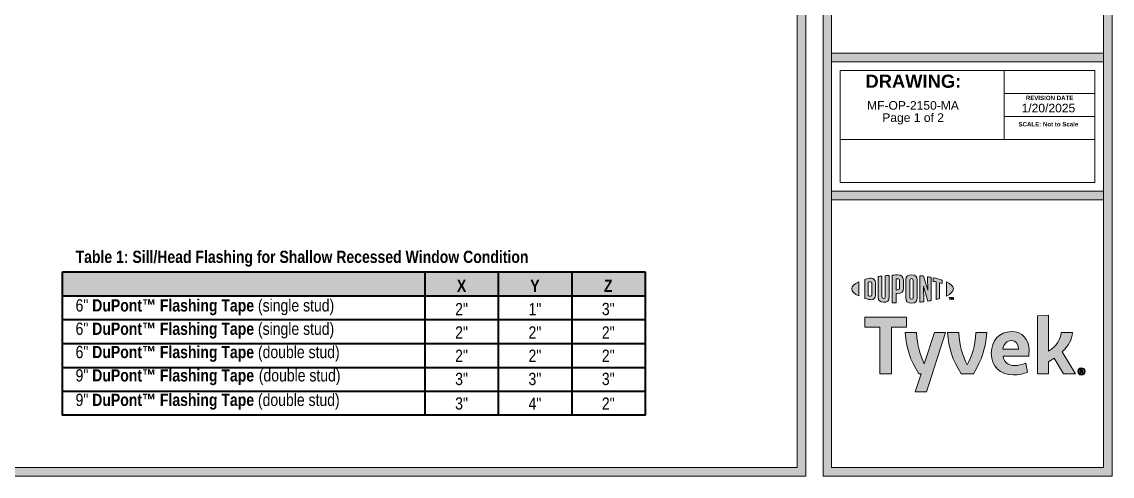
# Model space of a CAD drawing. Header units: inches. Extents: x -22 to 84, y -21 to 19.
# Drawn here: x 8.57 to 24.35, y -15.07 to -8.49 of the extents above; entities that cross this region are included whole.
import ezdxf

# ---------------------------------------------------------------- set-up
doc = ezdxf.new("R2010")
doc.units = ezdxf.units.IN
doc.header["$MEASUREMENT"] = 0
doc.layers.get('0').update_dxf_attribs({"lineweight": 0})
doc.layers.add('.ATI-TEXT', color=7, linetype='Continuous', lineweight=0)
doc.layers.add('G-ANNO-TTLB', color=7, linetype='Continuous', lineweight=0)

# ---------------------------------------------------------------- blocks, each defined once
blk = doc.blocks.new('Block_10')
at = {"layer": 'G-ANNO-TTLB', "true_color": 0xe11b22, "transparency": 33554687}
h = blk.add_hatch(color=242, dxfattribs=at)
h.dxf.hatch_style = 2
edge = h.paths.add_edge_path()
edge.add_spline(control_points=[(21.273, -12.339), (21.273, -12.356), (21.267, -12.365), (21.244, -12.365), (21.244, -12.365), (21.224, -12.365), (21.224, -12.365), (21.224, -12.365), (21.224, -12.208), (21.224, -12.208), (21.233, -12.207), (21.238, -12.207), (21.243, -12.207), (21.268, -12.207), (21.273, -12.216), (21.273, -12.234), (21.273, -12.234), (21.273, -12.339), (21.273, -12.339)], knot_values=[0, 0, 0, 0, 1, 1, 1, 2, 2, 2, 3, 3, 3, 4, 4, 4, 5, 5, 5, 6, 6, 6, 6], degree=3, periodic=0)
edge = h.paths.add_edge_path()
edge.add_spline(control_points=[(21.246, -12.151), (21.236, -12.151), (21.201, -12.152), (21.168, -12.154), (21.168, -12.154), (21.168, -12.553), (21.168, -12.553), (21.179, -12.554), (21.208, -12.556), (21.224, -12.556), (21.224, -12.556), (21.224, -12.42), (21.224, -12.42), (21.224, -12.42), (21.246, -12.42), (21.246, -12.42), (21.305, -12.42), (21.329, -12.394), (21.329, -12.343), (21.329, -12.343), (21.329, -12.226), (21.329, -12.226), (21.329, -12.176), (21.302, -12.151), (21.246, -12.151)], knot_values=[0, 0, 0, 0, 1, 1, 1, 2, 2, 2, 3, 3, 3, 4, 4, 4, 5, 5, 5, 6, 6, 6, 7, 7, 7, 8, 8, 8, 8], degree=3, periodic=0)
h = blk.add_hatch(color=242, dxfattribs=at)
h.dxf.hatch_style = 2
edge = h.paths.add_edge_path()
edge.add_spline(control_points=[(21.473, -12.478), (21.473, -12.494), (21.468, -12.502), (21.448, -12.503), (21.427, -12.503), (21.422, -12.495), (21.422, -12.478), (21.422, -12.478), (21.422, -12.23), (21.422, -12.23), (21.422, -12.213), (21.427, -12.204), (21.448, -12.205), (21.468, -12.205), (21.473, -12.214), (21.473, -12.23), (21.473, -12.23), (21.473, -12.478), (21.473, -12.478)], knot_values=[0, 0, 0, 0, 1, 1, 1, 2, 2, 2, 3, 3, 3, 4, 4, 4, 5, 5, 5, 6, 6, 6, 6], degree=3, periodic=0)
edge = h.paths.add_edge_path()
edge.add_spline(control_points=[(21.448, -12.149), (21.396, -12.147), (21.365, -12.169), (21.365, -12.222), (21.365, -12.222), (21.365, -12.483), (21.365, -12.483), (21.365, -12.538), (21.393, -12.561), (21.448, -12.559), (21.502, -12.557), (21.53, -12.536), (21.53, -12.477), (21.53, -12.477), (21.53, -12.228), (21.53, -12.228), (21.53, -12.172), (21.504, -12.152), (21.448, -12.149)], knot_values=[0, 0, 0, 0, 1, 1, 1, 2, 2, 2, 3, 3, 3, 4, 4, 4, 5, 5, 5, 6, 6, 6, 6], degree=3, periodic=0)
h = blk.add_hatch(color=242, dxfattribs=at)
h.dxf.hatch_style = 2
edge = h.paths.add_edge_path()
edge.add_spline(control_points=[(20.583, -12.353), (20.583, -12.391), (20.619, -12.426), (20.683, -12.456), (20.683, -12.456), (20.683, -12.251), (20.683, -12.251), (20.619, -12.281), (20.583, -12.316), (20.583, -12.353)], knot_values=[0, 0, 0, 0, 1, 1, 1, 2, 2, 2, 3, 3, 3, 3], degree=3, periodic=0)
h = blk.add_hatch(color=242, dxfattribs=at)
h.dxf.hatch_style = 2
edge = h.paths.add_edge_path()
edge.add_spline(control_points=[(20.875, -12.437), (20.875, -12.453), (20.865, -12.458), (20.854, -12.458), (20.845, -12.458), (20.831, -12.455), (20.82, -12.452), (20.82, -12.452), (20.82, -12.256), (20.82, -12.256), (20.831, -12.253), (20.845, -12.249), (20.854, -12.249), (20.865, -12.249), (20.875, -12.255), (20.875, -12.27), (20.875, -12.27), (20.875, -12.437), (20.875, -12.437)], knot_values=[0, 0, 0, 0, 1, 1, 1, 2, 2, 2, 3, 3, 3, 4, 4, 4, 5, 5, 5, 6, 6, 6, 6], degree=3, periodic=0)
edge = h.paths.add_edge_path()
edge.add_spline(control_points=[(20.861, -12.198), (20.843, -12.198), (20.818, -12.203), (20.771, -12.218), (20.771, -12.218), (20.771, -12.49), (20.771, -12.49), (20.812, -12.502), (20.843, -12.51), (20.861, -12.51), (20.902, -12.51), (20.925, -12.485), (20.925, -12.444), (20.925, -12.444), (20.925, -12.263), (20.925, -12.263), (20.925, -12.223), (20.902, -12.198), (20.861, -12.198)], knot_values=[0, 0, 0, 0, 1, 1, 1, 2, 2, 2, 3, 3, 3, 4, 4, 4, 5, 5, 5, 6, 6, 6, 6], degree=3, periodic=0)
h = blk.add_hatch(color=242, dxfattribs=at)
h.dxf.hatch_style = 2
edge = h.paths.add_edge_path()
edge.add_spline(control_points=[(21.068, -12.469), (21.068, -12.485), (21.063, -12.495), (21.043, -12.493), (21.024, -12.49), (21.019, -12.482), (21.019, -12.463), (21.019, -12.463), (21.019, -12.167), (21.019, -12.167), (21.006, -12.168), (20.977, -12.172), (20.965, -12.174), (20.965, -12.174), (20.965, -12.474), (20.965, -12.474), (20.965, -12.522), (20.988, -12.54), (21.043, -12.547), (21.094, -12.553), (21.124, -12.527), (21.124, -12.474), (21.124, -12.474), (21.124, -12.157), (21.124, -12.157), (21.114, -12.158), (21.079, -12.161), (21.068, -12.162), (21.068, -12.162), (21.068, -12.469), (21.068, -12.469)], knot_values=[0, 0, 0, 0, 1, 1, 1, 2, 2, 2, 3, 3, 3, 4, 4, 4, 5, 5, 5, 6, 6, 6, 7, 7, 7, 8, 8, 8, 9, 9, 9, 10, 10, 10, 10], degree=3, periodic=0)
h = blk.add_hatch(color=242, dxfattribs=at)
h.dxf.hatch_style = 2
edge = h.paths.add_edge_path()
edge.add_spline(control_points=[(21.685, -12.371), (21.685, -12.371), (21.623, -12.168), (21.623, -12.168), (21.606, -12.166), (21.586, -12.164), (21.57, -12.162), (21.57, -12.162), (21.57, -12.545), (21.57, -12.545), (21.581, -12.544), (21.609, -12.541), (21.624, -12.539), (21.624, -12.539), (21.619, -12.314), (21.619, -12.314), (21.619, -12.314), (21.685, -12.53), (21.685, -12.53), (21.699, -12.528), (21.72, -12.525), (21.733, -12.522), (21.733, -12.522), (21.733, -12.186), (21.733, -12.186), (21.719, -12.183), (21.694, -12.179), (21.681, -12.177), (21.681, -12.177), (21.685, -12.371), (21.685, -12.371)], knot_values=[0, 0, 0, 0, 1, 1, 1, 2, 2, 2, 3, 3, 3, 4, 4, 4, 5, 5, 5, 6, 6, 6, 7, 7, 7, 8, 8, 8, 9, 9, 9, 10, 10, 10, 10], degree=3, periodic=0)
h = blk.add_hatch(color=242, dxfattribs=at)
h.dxf.hatch_style = 2
edge = h.paths.add_edge_path()
edge.add_spline(control_points=[(21.761, -12.244), (21.775, -12.247), (21.788, -12.25), (21.802, -12.253), (21.802, -12.253), (21.802, -12.507), (21.802, -12.507), (21.814, -12.504), (21.837, -12.498), (21.852, -12.494), (21.852, -12.494), (21.852, -12.265), (21.852, -12.265), (21.866, -12.268), (21.88, -12.272), (21.893, -12.276), (21.893, -12.276), (21.893, -12.227), (21.893, -12.227), (21.853, -12.213), (21.811, -12.202), (21.761, -12.191), (21.761, -12.191), (21.761, -12.244), (21.761, -12.244)], knot_values=[0, 0, 0, 0, 1, 1, 1, 2, 2, 2, 3, 3, 3, 4, 4, 4, 5, 5, 5, 6, 6, 6, 7, 7, 7, 8, 8, 8, 8], degree=3, periodic=0)
h = blk.add_hatch(color=242, dxfattribs=at)
h.dxf.hatch_style = 2
edge = h.paths.add_edge_path()
edge.add_spline(control_points=[(22.053, -12.353), (22.053, -12.391), (22.017, -12.426), (21.953, -12.457), (21.953, -12.457), (21.953, -12.251), (21.953, -12.251), (22.017, -12.281), (22.053, -12.316), (22.053, -12.353)], knot_values=[0, 0, 0, 0, 1, 1, 1, 2, 2, 2, 3, 3, 3, 3], degree=3, periodic=0)
h = blk.add_hatch(color=242, dxfattribs=at)
h.dxf.hatch_style = 2
edge = h.paths.add_edge_path()
edge.add_spline(control_points=[(22.024, -12.477), (22.024, -12.477), (22.03, -12.477), (22.03, -12.477), (22.03, -12.477), (22.039, -12.491), (22.039, -12.491), (22.039, -12.491), (22.047, -12.477), (22.047, -12.477), (22.047, -12.477), (22.053, -12.477), (22.053, -12.477), (22.053, -12.477), (22.053, -12.507), (22.053, -12.507), (22.053, -12.507), (22.048, -12.507), (22.048, -12.507), (22.048, -12.507), (22.048, -12.486), (22.048, -12.486), (22.048, -12.486), (22.039, -12.5), (22.039, -12.5), (22.039, -12.5), (22.038, -12.5), (22.038, -12.5), (22.038, -12.5), (22.029, -12.486), (22.029, -12.486), (22.029, -12.486), (22.029, -12.507), (22.029, -12.507), (22.029, -12.507), (22.024, -12.507), (22.024, -12.507), (22.024, -12.507), (22.024, -12.477), (22.024, -12.477)], knot_values=[0, 0, 0, 0, 1, 1, 1, 2, 2, 2, 3, 3, 3, 4, 4, 4, 5, 5, 5, 6, 6, 6, 7, 7, 7, 8, 8, 8, 9, 9, 9, 10, 10, 10, 11, 11, 11, 12, 12, 12, 13, 13, 13, 13], degree=3, periodic=0)
edge = h.paths.add_edge_path()
edge.add_spline(control_points=[(22.002, -12.482), (22.002, -12.482), (21.993, -12.482), (21.993, -12.482), (21.993, -12.482), (21.993, -12.477), (21.993, -12.477), (21.993, -12.477), (22.017, -12.477), (22.017, -12.477), (22.017, -12.477), (22.017, -12.482), (22.017, -12.482), (22.017, -12.482), (22.008, -12.482), (22.008, -12.482), (22.008, -12.482), (22.008, -12.507), (22.008, -12.507), (22.008, -12.507), (22.002, -12.507), (22.002, -12.507), (22.002, -12.507), (22.002, -12.482), (22.002, -12.482)], knot_values=[0, 0, 0, 0, 1, 1, 1, 2, 2, 2, 3, 3, 3, 4, 4, 4, 5, 5, 5, 6, 6, 6, 7, 7, 7, 8, 8, 8, 8], degree=3, periodic=0)
at = {"layer": 'G-ANNO-TTLB'}
for points, knots in [([(21.246, -12.151), (21.236, -12.151), (21.201, -12.152), (21.168, -12.154), (21.168, -12.154), (21.168, -12.553), (21.168, -12.553), (21.179, -12.554), (21.208, -12.556), (21.224, -12.556), (21.224, -12.556), (21.224, -12.42), (21.224, -12.42), (21.224, -12.42), (21.246, -12.42), (21.246, -12.42), (21.305, -12.42), (21.329, -12.394), (21.329, -12.343), (21.329, -12.343), (21.329, -12.226), (21.329, -12.226), (21.329, -12.176), (21.302, -12.151), (21.246, -12.151)], [0, 0, 0, 0, 1, 1, 1, 2, 2, 2, 3, 3, 3, 4, 4, 4, 5, 5, 5, 6, 6, 6, 7, 7, 7, 8, 8, 8, 8]), ([(21.448, -12.149), (21.396, -12.147), (21.365, -12.169), (21.365, -12.222), (21.365, -12.222), (21.365, -12.483), (21.365, -12.483), (21.365, -12.538), (21.393, -12.561), (21.448, -12.559), (21.502, -12.557), (21.53, -12.536), (21.53, -12.477), (21.53, -12.477), (21.53, -12.228), (21.53, -12.228), (21.53, -12.172), (21.504, -12.152), (21.448, -12.149)], [0, 0, 0, 0, 1, 1, 1, 2, 2, 2, 3, 3, 3, 4, 4, 4, 5, 5, 5, 6, 6, 6, 6]), ([(20.583, -12.353), (20.583, -12.391), (20.619, -12.426), (20.683, -12.456), (20.683, -12.456), (20.683, -12.251), (20.683, -12.251), (20.619, -12.281), (20.583, -12.316), (20.583, -12.353)], [0, 0, 0, 0, 1, 1, 1, 2, 2, 2, 3, 3, 3, 3]), ([(20.861, -12.198), (20.843, -12.198), (20.818, -12.203), (20.771, -12.218), (20.771, -12.218), (20.771, -12.49), (20.771, -12.49), (20.812, -12.502), (20.843, -12.51), (20.861, -12.51), (20.902, -12.51), (20.925, -12.485), (20.925, -12.444), (20.925, -12.444), (20.925, -12.263), (20.925, -12.263), (20.925, -12.223), (20.902, -12.198), (20.861, -12.198)], [0, 0, 0, 0, 1, 1, 1, 2, 2, 2, 3, 3, 3, 4, 4, 4, 5, 5, 5, 6, 6, 6, 6]), ([(20.875, -12.437), (20.875, -12.453), (20.865, -12.458), (20.854, -12.458), (20.845, -12.458), (20.831, -12.455), (20.82, -12.452), (20.82, -12.452), (20.82, -12.256), (20.82, -12.256), (20.831, -12.253), (20.845, -12.249), (20.854, -12.249), (20.865, -12.249), (20.875, -12.255), (20.875, -12.27), (20.875, -12.27), (20.875, -12.437), (20.875, -12.437)], [0, 0, 0, 0, 1, 1, 1, 2, 2, 2, 3, 3, 3, 4, 4, 4, 5, 5, 5, 6, 6, 6, 6]), ([(21.068, -12.469), (21.068, -12.485), (21.063, -12.495), (21.043, -12.493), (21.024, -12.49), (21.019, -12.482), (21.019, -12.463), (21.019, -12.463), (21.019, -12.167), (21.019, -12.167), (21.006, -12.168), (20.977, -12.172), (20.965, -12.174), (20.965, -12.174), (20.965, -12.474), (20.965, -12.474), (20.965, -12.522), (20.988, -12.54), (21.043, -12.547), (21.094, -12.553), (21.124, -12.527), (21.124, -12.474), (21.124, -12.474), (21.124, -12.157), (21.124, -12.157), (21.114, -12.158), (21.079, -12.161), (21.068, -12.162), (21.068, -12.162), (21.068, -12.469), (21.068, -12.469)], [0, 0, 0, 0, 1, 1, 1, 2, 2, 2, 3, 3, 3, 4, 4, 4, 5, 5, 5, 6, 6, 6, 7, 7, 7, 8, 8, 8, 9, 9, 9, 10, 10, 10, 10]), ([(21.273, -12.339), (21.273, -12.356), (21.267, -12.365), (21.244, -12.365), (21.244, -12.365), (21.224, -12.365), (21.224, -12.365), (21.224, -12.365), (21.224, -12.208), (21.224, -12.208), (21.233, -12.207), (21.238, -12.207), (21.243, -12.207), (21.268, -12.207), (21.273, -12.216), (21.273, -12.234), (21.273, -12.234), (21.273, -12.339), (21.273, -12.339)], [0, 0, 0, 0, 1, 1, 1, 2, 2, 2, 3, 3, 3, 4, 4, 4, 5, 5, 5, 6, 6, 6, 6]), ([(21.473, -12.478), (21.473, -12.494), (21.468, -12.502), (21.448, -12.503), (21.427, -12.503), (21.422, -12.495), (21.422, -12.478), (21.422, -12.478), (21.422, -12.23), (21.422, -12.23), (21.422, -12.213), (21.427, -12.204), (21.448, -12.205), (21.468, -12.205), (21.473, -12.214), (21.473, -12.23), (21.473, -12.23), (21.473, -12.478), (21.473, -12.478)], [0, 0, 0, 0, 1, 1, 1, 2, 2, 2, 3, 3, 3, 4, 4, 4, 5, 5, 5, 6, 6, 6, 6]), ([(21.685, -12.371), (21.685, -12.371), (21.623, -12.168), (21.623, -12.168), (21.606, -12.166), (21.586, -12.164), (21.57, -12.162), (21.57, -12.162), (21.57, -12.545), (21.57, -12.545), (21.581, -12.544), (21.609, -12.541), (21.624, -12.539), (21.624, -12.539), (21.619, -12.314), (21.619, -12.314), (21.619, -12.314), (21.685, -12.53), (21.685, -12.53), (21.699, -12.528), (21.72, -12.525), (21.733, -12.522), (21.733, -12.522), (21.733, -12.186), (21.733, -12.186), (21.719, -12.183), (21.694, -12.179), (21.681, -12.177), (21.681, -12.177), (21.685, -12.371), (21.685, -12.371)], [0, 0, 0, 0, 1, 1, 1, 2, 2, 2, 3, 3, 3, 4, 4, 4, 5, 5, 5, 6, 6, 6, 7, 7, 7, 8, 8, 8, 9, 9, 9, 10, 10, 10, 10]), ([(21.761, -12.244), (21.775, -12.247), (21.788, -12.25), (21.802, -12.253), (21.802, -12.253), (21.802, -12.507), (21.802, -12.507), (21.814, -12.504), (21.837, -12.498), (21.852, -12.494), (21.852, -12.494), (21.852, -12.265), (21.852, -12.265), (21.866, -12.268), (21.88, -12.272), (21.893, -12.276), (21.893, -12.276), (21.893, -12.227), (21.893, -12.227), (21.853, -12.213), (21.811, -12.202), (21.761, -12.191), (21.761, -12.191), (21.761, -12.244), (21.761, -12.244)], [0, 0, 0, 0, 1, 1, 1, 2, 2, 2, 3, 3, 3, 4, 4, 4, 5, 5, 5, 6, 6, 6, 7, 7, 7, 8, 8, 8, 8]), ([(22.053, -12.353), (22.053, -12.391), (22.017, -12.426), (21.953, -12.457), (21.953, -12.457), (21.953, -12.251), (21.953, -12.251), (22.017, -12.281), (22.053, -12.316), (22.053, -12.353)], [0, 0, 0, 0, 1, 1, 1, 2, 2, 2, 3, 3, 3, 3]), ([(22.002, -12.482), (22.002, -12.482), (21.993, -12.482), (21.993, -12.482), (21.993, -12.482), (21.993, -12.477), (21.993, -12.477), (21.993, -12.477), (22.017, -12.477), (22.017, -12.477), (22.017, -12.477), (22.017, -12.482), (22.017, -12.482), (22.017, -12.482), (22.008, -12.482), (22.008, -12.482), (22.008, -12.482), (22.008, -12.507), (22.008, -12.507), (22.008, -12.507), (22.002, -12.507), (22.002, -12.507), (22.002, -12.507), (22.002, -12.482), (22.002, -12.482)], [0, 0, 0, 0, 1, 1, 1, 2, 2, 2, 3, 3, 3, 4, 4, 4, 5, 5, 5, 6, 6, 6, 7, 7, 7, 8, 8, 8, 8]), ([(22.024, -12.477), (22.024, -12.477), (22.03, -12.477), (22.03, -12.477), (22.03, -12.477), (22.039, -12.491), (22.039, -12.491), (22.039, -12.491), (22.047, -12.477), (22.047, -12.477), (22.047, -12.477), (22.053, -12.477), (22.053, -12.477), (22.053, -12.477), (22.053, -12.507), (22.053, -12.507), (22.053, -12.507), (22.048, -12.507), (22.048, -12.507), (22.048, -12.507), (22.048, -12.486), (22.048, -12.486), (22.048, -12.486), (22.039, -12.5), (22.039, -12.5), (22.039, -12.5), (22.038, -12.5), (22.038, -12.5), (22.038, -12.5), (22.029, -12.486), (22.029, -12.486), (22.029, -12.486), (22.029, -12.507), (22.029, -12.507), (22.029, -12.507), (22.024, -12.507), (22.024, -12.507), (22.024, -12.507), (22.024, -12.477), (22.024, -12.477)], [0, 0, 0, 0, 1, 1, 1, 2, 2, 2, 3, 3, 3, 4, 4, 4, 5, 5, 5, 6, 6, 6, 7, 7, 7, 8, 8, 8, 9, 9, 9, 10, 10, 10, 11, 11, 11, 12, 12, 12, 13, 13, 13, 13])]:
    blk.add_open_spline(points, degree=3, knots=knots, dxfattribs=at)
blk = doc.blocks.new('Block_14')
at = {"layer": 'G-ANNO-TTLB', "true_color": 0x17477e, "transparency": 33554687}
h = blk.add_hatch(color=156, dxfattribs=at)
h.dxf.hatch_style = 2
h.paths.add_polyline_path([(21.375, -12.764), (20.771, -12.764), (20.771, -12.907), (20.989, -12.907), (20.989, -13.585), (21.157, -13.585), (21.157, -12.907), (21.375, -12.907)])
h = blk.add_hatch(color=156, dxfattribs=at)
h.dxf.hatch_style = 2
edge = h.paths.add_edge_path()
edge.add_spline(control_points=[(23.628, -13.265), (23.628, -13.265), (23.823, -13.585), (23.823, -13.585), (23.823, -13.585), (23.647, -13.585), (23.647, -13.585), (23.647, -13.585), (23.512, -13.356), (23.512, -13.356), (23.487, -13.374), (23.462, -13.391), (23.433, -13.409), (23.433, -13.409), (23.433, -13.585), (23.433, -13.585), (23.433, -13.585), (23.272, -13.585), (23.272, -13.585), (23.272, -13.585), (23.272, -12.744), (23.272, -12.744), (23.272, -12.744), (23.433, -12.736), (23.433, -12.736), (23.433, -12.736), (23.433, -13.253), (23.433, -13.253), (23.544, -13.182), (23.598, -13.1), (23.616, -12.986), (23.616, -12.986), (23.777, -12.986), (23.777, -12.986), (23.773, -13.087), (23.722, -13.177), (23.628, -13.265)], knot_values=[0, 0, 0, 0, 1, 1, 1, 2, 2, 2, 3, 3, 3, 4, 4, 4, 5, 5, 5, 6, 6, 6, 7, 7, 7, 8, 8, 8, 9, 9, 9, 10, 10, 10, 11, 11, 11, 12, 12, 12, 12], degree=3, periodic=0)
h = blk.add_hatch(color=156, dxfattribs=at)
h.dxf.hatch_style = 2
edge = h.paths.add_edge_path()
edge.add_spline(control_points=[(22.378, -12.986), (22.368, -13.186), (22.323, -13.322), (22.254, -13.455), (22.187, -13.322), (22.144, -13.186), (22.131, -12.986), (22.131, -12.986), (21.968, -12.986), (21.968, -12.986), (21.986, -13.221), (22.038, -13.373), (22.165, -13.585), (22.165, -13.585), (22.344, -13.585), (22.344, -13.585), (22.466, -13.373), (22.517, -13.221), (22.54, -12.986), (22.54, -12.986), (22.378, -12.986), (22.378, -12.986)], knot_values=[0, 0, 0, 0, 1, 1, 1, 2, 2, 2, 3, 3, 3, 4, 4, 4, 5, 5, 5, 6, 6, 6, 7, 7, 7, 7], degree=3, periodic=0)
h = blk.add_hatch(color=156, dxfattribs=at)
h.dxf.hatch_style = 2
edge = h.paths.add_edge_path()
edge.add_spline(control_points=[(22.771, -13.228), (22.771, -13.228), (22.994, -13.228), (22.994, -13.228), (22.994, -13.228), (22.994, -13.214), (22.994, -13.214), (22.994, -13.149), (22.959, -13.101), (22.894, -13.101), (22.826, -13.101), (22.782, -13.149), (22.771, -13.228)], knot_values=[0, 0, 0, 0, 1, 1, 1, 2, 2, 2, 3, 3, 3, 4, 4, 4, 4], degree=3, periodic=0)
edge = h.paths.add_edge_path()
edge.add_spline(control_points=[(23.126, -13.559), (23.075, -13.582), (22.999, -13.599), (22.921, -13.599), (22.732, -13.599), (22.603, -13.479), (22.603, -13.285), (22.603, -13.098), (22.722, -12.972), (22.894, -12.972), (23.048, -12.972), (23.149, -13.081), (23.149, -13.238), (23.149, -13.273), (23.146, -13.303), (23.144, -13.327), (23.144, -13.327), (22.773, -13.327), (22.773, -13.327), (22.789, -13.421), (22.844, -13.463), (22.938, -13.463), (22.995, -13.463), (23.05, -13.45), (23.101, -13.429), (23.101, -13.429), (23.126, -13.559), (23.126, -13.559)], knot_values=[0, 0, 0, 0, 1, 1, 1, 2, 2, 2, 3, 3, 3, 4, 4, 4, 5, 5, 5, 6, 6, 6, 7, 7, 7, 8, 8, 8, 9, 9, 9, 9], degree=3, periodic=0)
at = {"layer": 'G-ANNO-TTLB'}
blk.add_lwpolyline([(21.375, -12.764), (20.771, -12.764), (20.771, -12.907), (20.989, -12.907), (20.989, -13.585), (21.157, -13.585), (21.157, -12.907), (21.375, -12.907)], close=True, dxfattribs=at)
for points, knots in [([(23.628, -13.265), (23.628, -13.265), (23.823, -13.585), (23.823, -13.585), (23.823, -13.585), (23.647, -13.585), (23.647, -13.585), (23.647, -13.585), (23.512, -13.356), (23.512, -13.356), (23.487, -13.374), (23.462, -13.391), (23.433, -13.409), (23.433, -13.409), (23.433, -13.585), (23.433, -13.585), (23.433, -13.585), (23.272, -13.585), (23.272, -13.585), (23.272, -13.585), (23.272, -12.744), (23.272, -12.744), (23.272, -12.744), (23.433, -12.736), (23.433, -12.736), (23.433, -12.736), (23.433, -13.253), (23.433, -13.253), (23.544, -13.182), (23.598, -13.1), (23.616, -12.986), (23.616, -12.986), (23.777, -12.986), (23.777, -12.986), (23.773, -13.087), (23.722, -13.177), (23.628, -13.265)], [0, 0, 0, 0, 1, 1, 1, 2, 2, 2, 3, 3, 3, 4, 4, 4, 5, 5, 5, 6, 6, 6, 7, 7, 7, 8, 8, 8, 9, 9, 9, 10, 10, 10, 11, 11, 11, 12, 12, 12, 12]), ([(22.378, -12.986), (22.368, -13.186), (22.323, -13.322), (22.254, -13.455), (22.187, -13.322), (22.144, -13.186), (22.131, -12.986), (22.131, -12.986), (21.968, -12.986), (21.968, -12.986), (21.986, -13.221), (22.038, -13.373), (22.165, -13.585), (22.165, -13.585), (22.344, -13.585), (22.344, -13.585), (22.466, -13.373), (22.517, -13.221), (22.54, -12.986), (22.54, -12.986), (22.378, -12.986), (22.378, -12.986)], [0, 0, 0, 0, 1, 1, 1, 2, 2, 2, 3, 3, 3, 4, 4, 4, 5, 5, 5, 6, 6, 6, 7, 7, 7, 7]), ([(23.126, -13.559), (23.075, -13.582), (22.999, -13.599), (22.921, -13.599), (22.732, -13.599), (22.603, -13.479), (22.603, -13.285), (22.603, -13.098), (22.722, -12.972), (22.894, -12.972), (23.048, -12.972), (23.149, -13.081), (23.149, -13.238), (23.149, -13.273), (23.146, -13.303), (23.144, -13.327), (23.144, -13.327), (22.773, -13.327), (22.773, -13.327), (22.789, -13.421), (22.844, -13.463), (22.938, -13.463), (22.995, -13.463), (23.05, -13.45), (23.101, -13.429), (23.101, -13.429), (23.126, -13.559), (23.126, -13.559)], [0, 0, 0, 0, 1, 1, 1, 2, 2, 2, 3, 3, 3, 4, 4, 4, 5, 5, 5, 6, 6, 6, 7, 7, 7, 8, 8, 8, 9, 9, 9, 9]), ([(22.771, -13.228), (22.771, -13.228), (22.994, -13.228), (22.994, -13.228), (22.994, -13.228), (22.994, -13.214), (22.994, -13.214), (22.994, -13.149), (22.959, -13.101), (22.894, -13.101), (22.826, -13.101), (22.782, -13.149), (22.771, -13.228)], [0, 0, 0, 0, 1, 1, 1, 2, 2, 2, 3, 3, 3, 4, 4, 4, 4])]:
    blk.add_open_spline(points, degree=3, knots=knots, dxfattribs=at)
blk = doc.blocks.new('Block_13')
at = {"layer": 'G-ANNO-TTLB', "true_color": 0x17477e, "transparency": 33554687}
h = blk.add_hatch(color=156, dxfattribs=at)
h.dxf.hatch_style = 2
edge = h.paths.add_edge_path()
edge.add_spline(control_points=[(21.778, -12.986), (21.778, -12.986), (21.632, -13.437), (21.632, -13.437), (21.571, -13.31), (21.531, -13.177), (21.518, -12.986), (21.518, -12.986), (21.355, -12.986), (21.355, -12.986), (21.373, -13.221), (21.426, -13.373), (21.552, -13.585), (21.552, -13.585), (21.585, -13.585), (21.585, -13.585), (21.585, -13.585), (21.502, -13.843), (21.502, -13.843), (21.502, -13.843), (21.664, -13.843), (21.664, -13.843), (21.664, -13.843), (21.939, -12.986), (21.939, -12.986), (21.939, -12.986), (21.778, -12.986), (21.778, -12.986)], knot_values=[0, 0, 0, 0, 1, 1, 1, 2, 2, 2, 3, 3, 3, 4, 4, 4, 5, 5, 5, 6, 6, 6, 7, 7, 7, 8, 8, 8, 9, 9, 9, 9], degree=3, periodic=0)
at = {"layer": 'G-ANNO-TTLB'}
blk.add_open_spline([(21.778, -12.986), (21.778, -12.986), (21.632, -13.437), (21.632, -13.437), (21.571, -13.31), (21.531, -13.177), (21.518, -12.986), (21.518, -12.986), (21.355, -12.986), (21.355, -12.986), (21.373, -13.221), (21.426, -13.373), (21.552, -13.585), (21.552, -13.585), (21.585, -13.585), (21.585, -13.585), (21.585, -13.585), (21.502, -13.843), (21.502, -13.843), (21.502, -13.843), (21.664, -13.843), (21.664, -13.843), (21.664, -13.843), (21.939, -12.986), (21.939, -12.986), (21.939, -12.986), (21.778, -12.986), (21.778, -12.986)], degree=3, knots=[0, 0, 0, 0, 1, 1, 1, 2, 2, 2, 3, 3, 3, 4, 4, 4, 5, 5, 5, 6, 6, 6, 7, 7, 7, 8, 8, 8, 9, 9, 9, 9], dxfattribs=at)
blk.add_blockref('Block_14', (0, 0), dxfattribs=at)
blk = doc.blocks.new('Block_15')
at = {"layer": 'G-ANNO-TTLB', "true_color": 0x17477e, "transparency": 33554687}
h = blk.add_hatch(color=156, dxfattribs=at)
h.dxf.hatch_style = 2
edge = h.paths.add_edge_path()
edge.add_spline(control_points=[(23.9, -13.53), (23.9, -13.53), (23.9, -13.545), (23.9, -13.545), (23.9, -13.545), (23.907, -13.545), (23.907, -13.545), (23.913, -13.545), (23.917, -13.543), (23.917, -13.537), (23.917, -13.532), (23.913, -13.53), (23.907, -13.53), (23.907, -13.53), (23.9, -13.53), (23.9, -13.53)], knot_values=[0, 0, 0, 0, 1, 1, 1, 2, 2, 2, 3, 3, 3, 4, 4, 4, 5, 5, 5, 5], degree=3, periodic=0)
edge = h.paths.add_edge_path()
edge.add_spline(control_points=[(23.889, -13.52), (23.889, -13.52), (23.907, -13.52), (23.907, -13.52), (23.921, -13.52), (23.928, -13.527), (23.928, -13.537), (23.928, -13.545), (23.925, -13.55), (23.918, -13.553), (23.921, -13.559), (23.926, -13.566), (23.932, -13.573), (23.932, -13.573), (23.918, -13.573), (23.918, -13.573), (23.913, -13.567), (23.909, -13.561), (23.906, -13.554), (23.906, -13.554), (23.9, -13.554), (23.9, -13.554), (23.9, -13.554), (23.9, -13.573), (23.9, -13.573), (23.9, -13.573), (23.889, -13.573), (23.889, -13.573), (23.889, -13.573), (23.889, -13.52), (23.889, -13.52)], knot_values=[0, 0, 0, 0, 1, 1, 1, 2, 2, 2, 3, 3, 3, 4, 4, 4, 5, 5, 5, 6, 6, 6, 7, 7, 7, 8, 8, 8, 9, 9, 9, 10, 10, 10, 10], degree=3, periodic=0)
edge = h.paths.add_edge_path()
edge.add_spline(control_points=[(23.908, -13.506), (23.882, -13.506), (23.868, -13.521), (23.868, -13.547), (23.868, -13.574), (23.882, -13.588), (23.908, -13.588), (23.933, -13.588), (23.948, -13.574), (23.948, -13.547), (23.948, -13.521), (23.933, -13.506), (23.908, -13.506)], knot_values=[0, 0, 0, 0, 1, 1, 1, 2, 2, 2, 3, 3, 3, 4, 4, 4, 4], degree=3, periodic=0)
edge = h.paths.add_edge_path()
edge.add_spline(control_points=[(23.908, -13.496), (23.939, -13.496), (23.96, -13.516), (23.96, -13.547), (23.96, -13.579), (23.939, -13.599), (23.908, -13.599), (23.876, -13.599), (23.855, -13.579), (23.855, -13.547), (23.855, -13.516), (23.876, -13.496), (23.908, -13.496)], knot_values=[0, 0, 0, 0, 1, 1, 1, 2, 2, 2, 3, 3, 3, 4, 4, 4, 4], degree=3, periodic=0)
at = {"layer": 'G-ANNO-TTLB'}
for points, knots in [([(23.908, -13.496), (23.939, -13.496), (23.96, -13.516), (23.96, -13.547), (23.96, -13.579), (23.939, -13.599), (23.908, -13.599), (23.876, -13.599), (23.855, -13.579), (23.855, -13.547), (23.855, -13.516), (23.876, -13.496), (23.908, -13.496)], [0, 0, 0, 0, 1, 1, 1, 2, 2, 2, 3, 3, 3, 4, 4, 4, 4]), ([(23.908, -13.506), (23.882, -13.506), (23.868, -13.521), (23.868, -13.547), (23.868, -13.574), (23.882, -13.588), (23.908, -13.588), (23.933, -13.588), (23.948, -13.574), (23.948, -13.547), (23.948, -13.521), (23.933, -13.506), (23.908, -13.506)], [0, 0, 0, 0, 1, 1, 1, 2, 2, 2, 3, 3, 3, 4, 4, 4, 4]), ([(23.889, -13.52), (23.889, -13.52), (23.907, -13.52), (23.907, -13.52), (23.921, -13.52), (23.928, -13.527), (23.928, -13.537), (23.928, -13.545), (23.925, -13.55), (23.918, -13.553), (23.921, -13.559), (23.926, -13.566), (23.932, -13.573), (23.932, -13.573), (23.918, -13.573), (23.918, -13.573), (23.913, -13.567), (23.909, -13.561), (23.906, -13.554), (23.906, -13.554), (23.9, -13.554), (23.9, -13.554), (23.9, -13.554), (23.9, -13.573), (23.9, -13.573), (23.9, -13.573), (23.889, -13.573), (23.889, -13.573), (23.889, -13.573), (23.889, -13.52), (23.889, -13.52)], [0, 0, 0, 0, 1, 1, 1, 2, 2, 2, 3, 3, 3, 4, 4, 4, 5, 5, 5, 6, 6, 6, 7, 7, 7, 8, 8, 8, 9, 9, 9, 10, 10, 10, 10]), ([(23.9, -13.53), (23.9, -13.53), (23.9, -13.545), (23.9, -13.545), (23.9, -13.545), (23.907, -13.545), (23.907, -13.545), (23.913, -13.545), (23.917, -13.543), (23.917, -13.537), (23.917, -13.532), (23.913, -13.53), (23.907, -13.53), (23.907, -13.53), (23.9, -13.53), (23.9, -13.53)], [0, 0, 0, 0, 1, 1, 1, 2, 2, 2, 3, 3, 3, 4, 4, 4, 5, 5, 5, 5])]:
    blk.add_open_spline(points, degree=3, knots=knots, dxfattribs=at)
blk = doc.blocks.new('Block_12')
at = {"layer": 'G-ANNO-TTLB'}
for name in ['Block_13', 'Block_15']:
    blk.add_blockref(name, (0, 0), dxfattribs=at)
blk = doc.blocks.new('Block_11')
at = {"layer": 'G-ANNO-TTLB'}
blk.add_blockref('Block_12', (0, 0), dxfattribs=at)
blk = doc.blocks.new('Block_9')
at = {"layer": 'G-ANNO-TTLB'}
for name in ['Block_10', 'Block_11']:
    blk.add_blockref(name, (0, 0), dxfattribs=at)
blk = doc.blocks.new('Block_328')
at = {"layer": '.ATI-TEXT', "color": 18, "lineweight": 35, "true_color": 0x000000}
for p, q in [((9.154, -12.107), (17.59, -12.107)), ((14.399, -12.107), (14.399, -14.18)), ((15.463, -12.107), (15.463, -14.18)), ((16.527, -12.107), (16.527, -14.18)), ((9.154, -12.453), (17.59, -12.453)), ((9.154, -12.798), (17.59, -12.798)), ((9.154, -13.144), (17.59, -13.144)), ((9.154, -13.489), (17.59, -13.489)), ((9.154, -13.834), (17.59, -13.834))]:
    blk.add_line(p, q, dxfattribs=at)
blk.add_lwpolyline([(17.59, -12.107), (17.59, -14.18), (9.154, -14.18), (9.154, -12.107)], dxfattribs=at)
blk = doc.blocks.new('Block_327')
at = {"layer": '.ATI-TEXT', "true_color": 0x000000, "transparency": 33554687}
h = blk.add_hatch(color=18, dxfattribs=at)
h.dxf.hatch_style = 2
h.paths.add_polyline_path([(17.59, -12.453), (9.154, -12.453), (9.154, -12.107), (17.59, -12.107)])
at = {"layer": '.ATI-TEXT'}
blk.add_lwpolyline([(17.59, -12.453), (9.154, -12.453), (9.154, -12.107), (17.59, -12.107)], close=True, dxfattribs=at)
blk.add_blockref('Block_328', (0, 0), dxfattribs=at)
blk = doc.blocks.new('Block_326')
at = {"layer": '.ATI-TEXT'}
blk.add_blockref('Block_327', (0, 0), dxfattribs=at)
at = {"layer": '.ATI-TEXT', "char_height": 0.2, "attachment_point": 7}
for s, insert in [('\\C250;\\c2105123;\\FArial Narrow Bold|b1|i0|c1;\\H0.177000;\\W1.000000;Table 1: Sill/Head Flashing for Shallow Recessed Window Condition', (9.344, -12.032)), ('\\C7;\\c16777215;\\FArial Narrow Bold|b1|i0|c1;\\H0.177000;\\W1.000000;X', (14.865, -12.398)), ('\\C7;\\c16777215;\\FArial Narrow Bold|b1|i0|c1;\\H0.177000;\\W1.000000;Y', (15.927, -12.398)), ('\\C7;\\c16777215;\\FArial Narrow Bold|b1|i0|c1;\\H0.177000;\\W1.000000;Z', (16.994, -12.398)), ('\\C250;\\c2105123;\\FArial Narrow|b0|i0|c1;\\H0.177000;\\W1.000000;6" \\FArial Narrow Bold|b1|i0|c1;DuPont™ Flashing Tape\\FArial Narrow|b0|i0|c1; (single stud)', (9.344, -12.735)), ('\\C250;\\c2105123;\\FArial Narrow|b0|i0|c1;\\H0.177000;\\W1.000000;2"', (14.84, -12.735)), ('\\C250;\\c2105123;\\FArial Narrow|b0|i0|c1;\\H0.177000;\\W1.000000;1"', (15.902, -12.735)), ('\\C250;\\c2105123;\\FArial Narrow|b0|i0|c1;\\H0.177000;\\W1.000000;3"', (16.964, -12.735)), ('\\C250;\\c2105123;\\FArial Narrow|b0|i0|c1;\\H0.177000;\\W1.000000;6" \\FArial Narrow Bold|b1|i0|c1;DuPont™ Flashing Tape\\FArial Narrow|b0|i0|c1; (single stud)', (9.344, -13.073)), ('\\C250;\\c2105123;\\FArial Narrow|b0|i0|c1;\\H0.177000;\\W1.000000;2"', (14.84, -13.073)), ('\\C250;\\c2105123;\\FArial Narrow|b0|i0|c1;\\H0.177000;\\W1.000000;2"', (15.902, -13.073)), ('\\C250;\\c2105123;\\FArial Narrow|b0|i0|c1;\\H0.177000;\\W1.000000;2"', (16.964, -13.073)), ('\\C250;\\c2105123;\\FArial Narrow|b0|i0|c1;\\H0.177000;\\W1.000000;6" \\FArial Narrow Bold|b1|i0|c1;DuPont™ Flashing Tape \\FArial Narrow|b0|i0|c1;(double stud)', (9.344, -13.41)), ('\\C250;\\c2105123;\\FArial Narrow|b0|i0|c1;\\H0.177000;\\W1.000000;2"', (14.84, -13.41)), ('\\C250;\\c2105123;\\FArial Narrow|b0|i0|c1;\\H0.177000;\\W1.000000;2"', (15.902, -13.41)), ('\\C250;\\c2105123;\\FArial Narrow|b0|i0|c1;\\H0.177000;\\W1.000000;2"', (16.964, -13.41)), ('\\C250;\\c2105123;\\FArial Narrow|b0|i0|c1;\\H0.177000;\\W1.000000;9" \\FArial Narrow Bold|b1|i0|c1;DuPont™ Flashing Tape\\FArial Bold|b1|i0|c1; \\FArial Narrow|b0|i0|c1;(double stud)', (9.344, -13.748)), ('\\C250;\\c2105123;\\FArial Narrow|b0|i0|c1;\\H0.177000;\\W1.000000;3"', (14.84, -13.748)), ('\\C250;\\c2105123;\\FArial Narrow|b0|i0|c1;\\H0.177000;\\W1.000000;3"', (15.902, -13.748)), ('\\C250;\\c2105123;\\FArial Narrow|b0|i0|c1;\\H0.177000;\\W1.000000;3"', (16.964, -13.748)), ('\\C250;\\c2105123;\\FArial Narrow|b0|i0|c1;\\H0.177000;\\W1.000000;9" \\FArial Narrow Bold|b1|i0|c1;DuPont™ Flashing Tape\\FArial Narrow|b0|i0|c1; (double stud)', (9.344, -14.103)), ('\\C250;\\c2105123;\\FArial Narrow|b0|i0|c1;\\H0.177000;\\W1.000000;3"', (14.84, -14.103)), ('\\C250;\\c2105123;\\FArial Narrow|b0|i0|c1;\\H0.177000;\\W1.000000;4"', (15.902, -14.103)), ('\\C250;\\c2105123;\\FArial Narrow|b0|i0|c1;\\H0.177000;\\W1.000000;2"', (16.964, -14.103))]:
    blk.add_mtext(s, dxfattribs=dict(at, insert=insert))

msp = doc.modelspace()

# ---------------------------------------------------------------- hatches: boundary and pattern name
at = {"layer": 'G-ANNO-TTLB', "true_color": 0xff00ff, "transparency": 33554687}
h = msp.add_hatch(color=6, dxfattribs=at)
edge = h.paths.add_edge_path()
edge.add_spline(control_points=[(19.916, -15.065), (19.916, -15.065), (-20.772, -15.065), (-20.772, -15.065), (-20.772, -15.065), (-20.772, 19.06), (-20.772, 19.06), (-20.772, 19.06), (19.916, 19.06), (19.916, 19.06), (19.916, 19.06), (19.916, -15.065), (19.916, -15.065)], knot_values=[0, 0, 0, 0, 1, 1, 1, 2, 2, 2, 3, 3, 3, 4, 4, 4, 4], degree=3, periodic=0)
edge = h.paths.add_edge_path()
edge.add_spline(control_points=[(-20.647, 18.935), (-20.647, 18.935), (-20.647, -14.94), (-20.647, -14.94), (-20.647, -14.94), (19.791, -14.94), (19.791, -14.94), (19.791, -14.94), (19.791, 18.935), (19.791, 18.935), (19.791, 18.935), (-20.647, 18.935), (-20.647, 18.935)], knot_values=[0, 0, 0, 0, 1, 1, 1, 2, 2, 2, 3, 3, 3, 4, 4, 4, 4], degree=3, periodic=0)
edge.add_line((-20.647, 18.935), (-20.647, 18.935))
h = msp.add_hatch(color=6, dxfattribs=at)
edge = h.paths.add_edge_path()
edge.add_spline(control_points=[(24.353, 19.06), (24.353, 19.06), (24.353, -15.065), (24.353, -15.065), (24.353, -15.065), (20.166, -15.065), (20.166, -15.065), (20.166, -15.065), (20.166, 19.06), (20.166, 19.06), (20.166, 19.06), (24.353, 19.06), (24.353, 19.06)], knot_values=[0, 0, 0, 0, 1, 1, 1, 2, 2, 2, 3, 3, 3, 4, 4, 4, 4], degree=3, periodic=0)
edge = h.paths.add_edge_path()
edge.add_spline(control_points=[(24.228, 18.935), (24.228, 18.935), (20.291, 18.935), (20.291, 18.935), (20.291, 18.935), (20.291, -14.94), (20.291, -14.94), (20.291, -14.94), (24.228, -14.94), (24.228, -14.94), (24.228, -14.94), (24.228, 18.935), (24.228, 18.935)], knot_values=[0, 0, 0, 0, 1, 1, 1, 2, 2, 2, 3, 3, 3, 4, 4, 4, 4], degree=3, periodic=0)
edge.add_line((24.228, 18.935), (24.228, 18.935))
for points in [[(24.228, -9.065), (20.291, -9.065), (20.291, -8.94), (24.228, -8.94)], [(24.228, -11.065), (20.291, -11.065), (20.291, -10.94), (24.228, -10.94)]]:
    msp.add_hatch(color=6, dxfattribs=at).paths.add_polyline_path(points)

# ---------------------------------------------------------------- linework, layer by layer
at = {"color": 18, "lineweight": 0, "true_color": 0x000000}
msp.add_lwpolyline([(-20.647, -14.94), (-20.647, 18.935), (19.791, 18.935), (19.791, -14.94)], close=True, dxfattribs=at)
at = {"layer": 'G-ANNO-TTLB', "color": 6, "lineweight": 9, "true_color": 0xff00ff}
for p, q in [((19.916, -15.065), (19.916, 19.06)), ((20.166, 19.06), (20.166, -15.065)), ((24.353, -15.065), (24.353, 19.06)), ((19.791, -14.94), (19.791, 18.935)), ((19.791, 18.935), (19.791, -14.94)), ((20.291, -14.94), (20.291, 18.935)), ((24.228, 18.935), (24.228, -14.94)), ((24.228, -8.94), (20.291, -8.94)), ((20.291, -8.94), (20.291, -9.065)), ((24.228, -9.065), (24.228, -8.94)), ((20.291, -9.065), (24.228, -9.065)), ((24.103, -9.19), (20.416, -9.19)), ((20.416, -9.19), (20.416, -10.815)), ((22.791, -10.19), (22.791, -9.19)), ((24.103, -10.815), (24.103, -9.19)), ((24.103, -9.523), (22.791, -9.523)), ((24.103, -9.857), (22.791, -9.857)), ((20.416, -10.19), (24.103, -10.19)), ((20.416, -10.815), (24.103, -10.815)), ((24.228, -10.94), (20.291, -10.94)), ((20.291, -10.94), (20.291, -11.065)), ((24.228, -11.065), (24.228, -10.94)), ((20.291, -11.065), (24.228, -11.065)), ((-20.647, -14.94), (19.791, -14.94)), ((19.791, -14.94), (-20.647, -14.94)), ((24.228, -14.94), (20.291, -14.94)), ((-20.772, -15.065), (19.916, -15.065)), ((20.166, -15.065), (24.353, -15.065))]:
    msp.add_line(p, q, dxfattribs=at)
at = {"layer": 'G-ANNO-TTLB'}
for points in [[(24.228, -9.065), (20.291, -9.065), (20.291, -8.94), (24.228, -8.94)], [(24.228, -11.065), (20.291, -11.065), (20.291, -10.94), (24.228, -10.94)]]:
    msp.add_lwpolyline(points, close=True, dxfattribs=at)
for points in [[(19.916, -15.065), (19.916, -15.065), (-20.772, -15.065), (-20.772, -15.065), (-20.772, -15.065), (-20.772, 19.06), (-20.772, 19.06), (-20.772, 19.06), (19.916, 19.06), (19.916, 19.06), (19.916, 19.06), (19.916, -15.065), (19.916, -15.065)], [(24.353, 19.06), (24.353, 19.06), (24.353, -15.065), (24.353, -15.065), (24.353, -15.065), (20.166, -15.065), (20.166, -15.065), (20.166, -15.065), (20.166, 19.06), (20.166, 19.06), (20.166, 19.06), (24.353, 19.06), (24.353, 19.06)], [(-20.647, 18.935), (-20.647, 18.935), (-20.647, -14.94), (-20.647, -14.94), (-20.647, -14.94), (19.791, -14.94), (19.791, -14.94), (19.791, -14.94), (19.791, 18.935), (19.791, 18.935), (19.791, 18.935), (-20.647, 18.935), (-20.647, 18.935)], [(24.228, 18.935), (24.228, 18.935), (20.291, 18.935), (20.291, 18.935), (20.291, 18.935), (20.291, -14.94), (20.291, -14.94), (20.291, -14.94), (24.228, -14.94), (24.228, -14.94), (24.228, -14.94), (24.228, 18.935), (24.228, 18.935)]]:
    msp.add_open_spline(points, degree=3, knots=[0, 0, 0, 0, 1, 1, 1, 2, 2, 2, 3, 3, 3, 4, 4, 4, 4], dxfattribs=at)

# ---------------------------------------------------------------- block references
at = {"layer": '.ATI-TEXT'}
msp.add_blockref('Block_326', (0, 0), dxfattribs=at)
at = {"layer": 'G-ANNO-TTLB'}
msp.add_blockref('Block_9', (0, 0), dxfattribs=at)

# ---------------------------------------------------------------- texts
at = {"char_height": 0.2, "attachment_point": 7}
for s, insert in [('\\C18;\\c0;\\FArial|b0|i0|c1;\\H0.125000;\\W1.000000;MF-OP-2150-MA', (20.804, -9.761)), ('\\C18;\\c0;\\FArial|b0|i0|c1;\\H0.125000;\\W1.000000;1/20/2025', (23.041, -9.799)), ('\\C18;\\c0;\\FArial|b0|i0|c1;\\H0.125000;\\W1.000000;Page 1 of 2', (21.024, -9.973))]:
    msp.add_mtext(s, dxfattribs=dict(at, insert=insert))
at = {"layer": 'G-ANNO-TTLB', "char_height": 0.2, "attachment_point": 7}
for s, insert in [('\\C18;\\c0;\\FArial Bold|b1|i0|c1;\\H0.190267;\\W1.000000;DRAWING:', (20.78, -9.444)), ('\\C18;\\c0;\\FArial Bold|b1|i0|c1;\\H0.063422;\\W1.000000;REVISION DATE', (23.102, -9.621)), ('\\C18;\\c0;\\FArial Bold|b1|i0|c1;\\H0.063422;\\W1.000000;SCALE: Not to Scale', (22.996, -10.002))]:
    msp.add_mtext(s, dxfattribs=dict(at, insert=insert))

doc.saveas('drawing.dxf')
